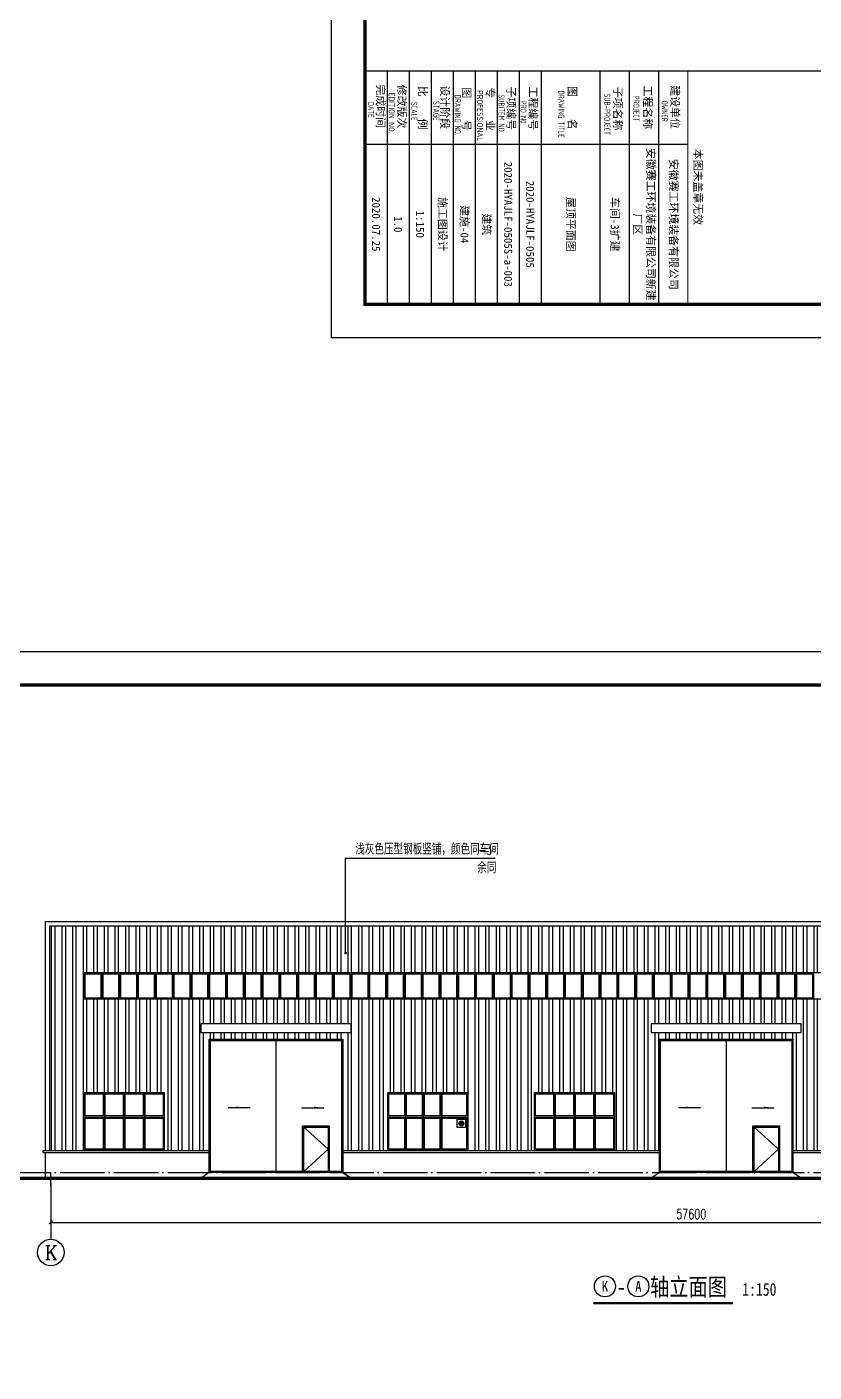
# Model space of a CAD drawing. Extents: x 1840316 to 2045362, y 17308253 to 17931430.
# Drawn here: x 1968661 to 2004061, y 17456111 to 17516621 of the extents above; entities that cross this region are included whole.
import ezdxf
from ezdxf.enums import TextEntityAlignment as Align

# ---------------------------------------------------------------- set-up
doc = ezdxf.new("R2010")
doc.units = 0
doc.header["$LTSCALE"] = 1000
doc.header["$MEASUREMENT"] = 0
doc.linetypes.add('DOTE', pattern=[2.42, 2, -0.2, 0.02, -0.2])
doc.layers.get('Defpoints').update_dxf_attribs({"color": 250})
for name, color, linetype in [('0 - 立面线', 7, 'Continuous'), ('AXIS_TEXT', 7, 'Continuous'), ('AXIS_外部', 171, 'Continuous'), ('DIM_LEAD', 145, 'Continuous'), ('DIM_SYMB', 165, 'Continuous'), ('DOTE', 1, 'DOTE'), ('PUB_TEXT', 7, 'Continuous'), ('PUB_TITLE', 4, 'Continuous'), ('PUB_WALL', 9, 'Continuous'), ('TK', 4, 'Continuous'), ('WINDOW', 140, 'Continuous'), ('校对', 1, 'Continuous')]:
    doc.layers.add(name, color=color, linetype=linetype)
doc.styles.add('_TCH_AXIS', font='COMPLEX', dxfattribs={"bigfont": 'GBCBIG'})
doc.styles.add('_TCH_DIM', font='SIMPLEX', dxfattribs={"bigfont": 'GBCBIG'})
doc.styles.add('_TCH_DIM_T3', font='SIMPLEX', dxfattribs={"width": 0.705882, "bigfont": 'GBCBIG'})
doc.styles.add('COMPLEX', font='COMPLEX')
doc.styles.add('TSSD_REIN', font='tssdeng.shx', dxfattribs={"width": 0.7, "bigfont": 'tssdchn.shx'})
doc.styles.add('YAYA', font='', dxfattribs={"width": 0.8, "height": 1})
doc.styles.add('图签宋体', font='', dxfattribs={"height": 300})
doc.styles.get('YAYA').set_extended_font_data('SimSun')
doc.styles.get('图签宋体').set_extended_font_data('NSimSun')
doc.dimstyles.new('_TCH_ARCH&&150', dxfattribs={"dimtxt": 446.25, "dimasz": 150, "dimexe": 375, "dimexo": 450, "dimgap": 150, "dimtad": 1, "dimdec": 0, "dimzin": 0, "dimdsep": 46, "dimtxsty": '_TCH_DIM_T3', "dimblk": 'ARCHTICK', "dimcen": 0.09, "dimclrt": 7, "dimazin": 2, "dimtfac": 1, "dimtdec": 0, "dimtix": 1, "dimtmove": 2, "dimatfit": 3, "dimfxl": 0, "dimtolj": 1, "dimtzin": 0, "dimarcsym": 0})

# ---------------------------------------------------------------- blocks, each defined once
blk = doc.blocks.new('A$C474D48D3')
h = blk.add_hatch(color=1)
edge = h.paths.add_edge_path()
edge.add_arc((-125, -125), 75, 0, 360)
blk.add_lwpolyline([(-250, 0), (0, 0), (0, -250), (-250, -250)], close=True)
blk.add_circle((-125, -125), 75)
blk = doc.blocks.new('GeYuanFrame_38856651', base_point=(18.76, 4.34))
at = {"layer": 'PUB_TITLE'}
blk.add_lwpolyline([(628.76, 14.34), (628.76, 111.14)], dxfattribs=at)
at = {"layer": 'TK'}
for p, q in [((606.76, 102.34), (676.76, 102.34)), ((606.76, 93.54), (676.76, 93.54)), ((606.76, 84.74), (628.76, 84.74)), ((606.76, 84.74), (676.76, 84.74)), ((606.76, 67.18), (676.76, 67.18)), ((606.76, 67.14), (676.76, 67.14)), ((606.76, 60.58), (676.76, 60.58)), ((606.76, 53.98), (676.76, 53.98)), ((606.76, 47.38), (676.76, 47.38)), ((606.76, 40.78), (676.76, 40.78)), ((606.76, 34.18), (676.76, 34.18)), ((606.76, 27.58), (676.76, 27.58)), ((606.76, 20.98), (676.76, 20.98)), ((606.76, 14.34), (676.76, 14.34))]:
    blk.add_line(p, q, dxfattribs=at)
blk.add_lwpolyline([(18.76, 424.34), (686.76, 424.34), (686.76, 4.34), (18.76, 4.34), (18.76, 424.34)], dxfattribs=at)
at = {"layer": 'TK', "const_width": 1}
blk.add_lwpolyline([(676.76, 414.34), (43.76, 414.34), (43.76, 14.34), (676.76, 14.34)], close=True, dxfattribs=at)
at = {"layer": 'TK'}
for points, const_width in [([(606.76, 414.34), (606.76, 14.34)], 0.4), ([(606.76, 111.14), (676.76, 111.14)], 0.35), ([(606.76, 67.18), (676.76, 67.18)], 0.35)]:
    blk.add_lwpolyline(points, dxfattribs=dict(at, const_width=const_width))
at = {"layer": 'TK', "style": '图签宋体'}
for s, p in [('本图未盖章无效', (630.1, 113.01)), ('建设单位', (611.06, 106.14)), ('工程名称', (611.14, 97.93)), ('子项名称', (611.52, 88.95)), ('图    名', (611.3, 75.3)), ('工程编号', (611.44, 63.58)), ('子项编号', (611.44, 57)), ('专    业', (611.68, 50.69)), ('图    号', (611.69, 43.58)), ('设计阶段', (611.12, 37.12)), ('比    例', (611.26, 30.44)), ('修改版次', (610.91, 24.22)), ('完成时间', (610.79, 17.83))]:
    blk.add_text(s, height=2.4, dxfattribs=at).set_placement(p)
at = {"layer": 'TK', "style": 'TSSD_REIN'}
for s, width, p in [('OWNER', 0.7, (615.65, 103.29)), ('PROJECT', 0.7, (614.19, 94.83)), ('SUB-PROJECT', 0.7, (613.53, 86.11)), ('DRAWING TITLE', 0.7, (612.64, 72.34)), ('PRO N0.', 0.7, (615.68, 60.96)), ('SUBITEM NO.', 0.7, (613.82, 54.39)), ('PROFESSIONAL', 0.8, (612.55, 47.95)), ('DRAWING NO.', 0.7, (613.86, 41.26)), ('STAGE', 0.7, (615.76, 34.84)), ('SCALE', 0.7, (616.05, 28.23)), ('EDITION NO.', 0.8, (613.2, 21.45)), ('DATE', 0.7, (616, 15.26))]:
    blk.add_text(s, height=1.8, dxfattribs=dict(at, width=width)).set_placement(p)
at = {"layer": 'TK', "char_height": 2.4, "width": 48, "attachment_point": 5, "style": '图签宋体'}
for s, insert in [('安徽赛工环境装备有限公司', (652.76, 106.74)), ('安徽赛工环境装备有限公司新建厂区', (652.76, 97.94)), ('车间-3扩建', (652.76, 89.14)), ('屋顶平面图', (652.76, 75.94)), ('2020-HYAJLF-0505', (652.76, 63.88)), ('2020-HYAJLF-0505S-a-003', (652.76, 57.28)), ('建筑', (652.76, 50.68)), ('建施-04', (652.76, 44.08)), ('施工图设计', (652.76, 37.48)), ('1:150', (652.76, 30.88)), ('1.0', (652.76, 24.28)), ('2020.07.25', (652.76, 17.69))]:
    blk.add_mtext(s, dxfattribs=dict(at, insert=insert))
blk = doc.blocks.new('GeYuanFrame_25317871', base_point=(18.76, 4.34))
at = {"layer": 'TK'}
blk.add_line((43.76, 414.34), (602.76, 414.34), dxfattribs=at)
blk.add_lwpolyline([(18.76, 424.34), (612.76, 424.34), (612.76, 4.34), (18.76, 4.34), (18.76, 424.34)], dxfattribs=at)
at = {"layer": 'TK', "const_width": 1}
blk.add_lwpolyline([(602.76, 414.34), (43.76, 414.34), (43.76, 14.34), (602.76, 14.34)], close=True, dxfattribs=at)
blk = doc.blocks.new('_ArchTick')
at = {"color": 0, "linetype": 'ByBlock', "const_width": 0.4}
blk.add_lwpolyline([(-0.5, -0.5), (0.5, 0.5)], dxfattribs=at)
blk = doc.blocks.new('*D231')
at = {"layer": 'AXIS_外部', "color": 0, "lineweight": -2}
for p, q in [((1969736, 17464483), (1969736, 17462469)), ((2027336, 17464483), (2027336, 17462469)), ((1969736, 17462844), (2027336, 17462844))]:
    blk.add_line(p, q, dxfattribs=at)
at = {"layer": 'Defpoints', "color": 0}
for p in [(1969736, 17464933), (2027336, 17464933), (2027336, 17462844)]:
    blk.add_point(p, dxfattribs=at)
at = {"layer": 'AXIS_外部', "color": 0, "lineweight": -2, "xscale": 150, "yscale": 150, "zscale": 150, "rotation": 180}
blk.add_blockref('_ArchTick', (1969736, 17462844), dxfattribs=at)
at = {"layer": 'AXIS_外部', "color": 0, "lineweight": -2, "xscale": 150, "yscale": 150, "zscale": 150}
blk.add_blockref('_ArchTick', (2027336, 17462844), dxfattribs=at)
at = {"layer": 'AXIS_外部', "color": 7, "insert": (1998536, 17463217), "char_height": 446.2, "attachment_point": 5, "style": '_TCH_DIM_T3'}
blk.add_mtext('\\A1;57600', dxfattribs=at)
blk = doc.blocks.new('_AXISO')
blk.add_circle((0, 0), 0.5)
at = {"layer": 'AXIS_TEXT', "style": 'COMPLEX', "width": 1.041667}
blk.add_attdef('A', text='', height=0.56, dxfattribs=at).set_placement((-0.25, -0.28), (0.25, -0.28), align=Align.FIT)

msp = doc.modelspace()

# ---------------------------------------------------------------- hatches: boundary and pattern name
at = {"layer": 'WINDOW'}
for points in [[(1977708.2, 17467995.5), (1978158.2, 17467995.5), (1978158.2, 17468055.5)], [(1982014.4, 17467995.5), (1981564.4, 17467995.5), (1981564.4, 17468055.5)], [(1997958.2, 17467995.5), (1998408.2, 17467995.5), (1998408.2, 17468055.5)], [(2002264.4, 17467995.5), (2001814.4, 17467995.5), (2001814.4, 17468055.5)]]:
    msp.add_hatch(color=256, dxfattribs=at).paths.add_polyline_path(points)
at = {"layer": '校对'}
h = msp.add_hatch(dxfattribs=at)
h.set_pattern_fill('ANSI32', color=251, scale=100, angle=45, style=0)
h.set_pattern_definition([(90, (0, 0), (-476.25, 3e-14), []), (90, (158.75, 158.75), (-476.25, 3e-14), [])])
h.paths.add_polyline_path([(2017361.3, 17471083.5), (2023361.3, 17471083.5), (2024636.3, 17471083.5), (2025086.3, 17470633.5), (2024186.3, 17470633.5), (2024636.3, 17471083.5), (2023361.3, 17471083.5), (2023361.3, 17466083.5), (2024636.3, 17466083.5), (2024636.3, 17468683.5), (2026136.3, 17468683.5), (2026136.3, 17466083.5), (2027889.5, 17466083.5), (2027889.5, 17470449.8), (2028249.7, 17470807.1), (2027567.1, 17470546.3), (2027888.4, 17470907.4), (2027888.4, 17476183.5), (1969696.3, 17476183.5), (1969696.3, 17466083.5), (1971236.3, 17466083.5), (1971236.3, 17468683.5), (1974836.3, 17468683.5), (1974836.3, 17466083.5), (1976861.3, 17466083.5), (1976861.3, 17471083.5), (1982861.3, 17471083.5), (1982861.3, 17466083.5), (1984886.3, 17466083.5), (1984886.3, 17468683.5), (1988486.3, 17468683.5), (1988486.3, 17466083.5), (1991486.3, 17466083.5), (1991486.3, 17468683.5), (1995086.3, 17468683.5), (1995086.3, 17466083.5), (1997111.3, 17466083.5), (1997111.3, 17471083.5), (2003111.3, 17471083.5), (2003111.3, 17466083.5), (2005136.3, 17466083.5), (2005136.3, 17468683.5), (2008736.3, 17468683.5), (2008736.3, 17466083.5), (2011931.3, 17466083.5), (2011931.3, 17468683.5), (2015531.3, 17468683.5), (2015531.3, 17466083.5), (2017361.3, 17466083.5)])
h.paths.add_polyline_path([(2017061.3, 17471383.5), (2017061.3, 17471783.5), (2023661.3, 17471783.5), (2023661.3, 17471383.5), (2024636.3, 17471383.5), (2024186.3, 17471833.5), (2025086.3, 17471833.5), (2024636.3, 17471383.5), (2022536.3, 17471383.5)], flags=16)
h.paths.add_polyline_path([(1971236.3, 17472883.5), (1971236.3, 17474083.5), (2026136.3, 17474083.5), (2026136.3, 17472883.5)], flags=16)
h.paths.add_polyline_path([(2003486.3, 17471383.5), (1996736.3, 17471383.5), (1996736.3, 17471783.5), (2003486.3, 17471783.5)], flags=16)
h.paths.add_polyline_path([(1983236.3, 17471383.5), (1976486.3, 17471383.5), (1976486.3, 17471783.5), (1983236.3, 17471783.5)], flags=16)
h.paths.add_polyline_path([(1982992.9, 17474927.3, -1), (1982992.9, 17474987.3, -1)], flags=16)
h.paths.add_polyline_path([(2025117.2, 17471879.4), (2026600.3, 17471879.4), (2026600.3, 17472548.8), (2025117.2, 17472548.8)], flags=24)
h.paths.add_polyline_path([(2025117.2, 17469839.4), (2026600.3, 17469839.4), (2026600.3, 17470508.8), (2025117.2, 17470508.8)], flags=24)

# ---------------------------------------------------------------- linework, layer by layer
msp.add_lwpolyline([(1982861.3, 17465983.5), (1982861.3, 17465083.5), (1983161.3, 17464883.5), (1996811.3, 17464883.5)])
at = {"layer": '0 - 立面线'}
for p, q in [((1969496.3, 17466083.5), (1969496.3, 17476383.5)), ((1969496.3, 17476383.5), (2027888.4, 17476383.5)), ((1969696.3, 17466083.5), (1969696.3, 17476183.5)), ((1969696.3, 17476183.5), (2027888.4, 17476183.5)), ((1972036.3, 17474083.5), (1972036.3, 17472883.5)), ((1972836.3, 17474083.5), (1972836.3, 17472883.5)), ((1973636.3, 17474083.5), (1973636.3, 17472883.5)), ((1974436.3, 17474083.5), (1974436.3, 17472883.5)), ((1975236.3, 17474083.5), (1975236.3, 17472883.5)), ((1976036.3, 17474083.5), (1976036.3, 17472883.5)), ((1976836.3, 17474083.5), (1976836.3, 17472883.5)), ((1977636.3, 17474083.5), (1977636.3, 17472883.5)), ((1978436.3, 17474083.5), (1978436.3, 17472883.5)), ((1979236.3, 17474083.5), (1979236.3, 17472883.5)), ((1980036.3, 17474083.5), (1980036.3, 17472883.5)), ((1980836.3, 17474083.5), (1980836.3, 17472883.5)), ((1981636.3, 17474083.5), (1981636.3, 17472883.5)), ((1982436.3, 17474083.5), (1982436.3, 17472883.5)), ((1983236.3, 17474083.5), (1983236.3, 17472883.5)), ((1984036.3, 17474083.5), (1984036.3, 17472883.5)), ((1984836.3, 17474083.5), (1984836.3, 17472883.5)), ((1985636.3, 17474083.5), (1985636.3, 17472883.5)), ((1986436.3, 17474083.5), (1986436.3, 17472883.5)), ((1987236.3, 17474083.5), (1987236.3, 17472883.5)), ((1988036.3, 17474083.5), (1988036.3, 17472883.5)), ((1988836.3, 17474083.5), (1988836.3, 17472883.5)), ((1989636.3, 17474083.5), (1989636.3, 17472883.5)), ((1990436.3, 17474083.5), (1990436.3, 17472883.5)), ((1991236.3, 17474083.5), (1991236.3, 17472883.5)), ((1992036.3, 17474083.5), (1992036.3, 17472883.5)), ((1992836.3, 17474083.5), (1992836.3, 17472883.5)), ((1993636.3, 17474083.5), (1993636.3, 17472883.5)), ((1994436.3, 17474083.5), (1994436.3, 17472883.5)), ((1995236.3, 17474083.5), (1995236.3, 17472883.5)), ((1996036.3, 17474083.5), (1996036.3, 17472883.5)), ((1996836.3, 17474083.5), (1996836.3, 17472883.5)), ((1997636.3, 17474083.5), (1997636.3, 17472883.5)), ((1998436.3, 17474083.5), (1998436.3, 17472883.5)), ((1999236.3, 17474083.5), (1999236.3, 17472883.5)), ((2000036.3, 17474083.5), (2000036.3, 17472883.5)), ((2000836.3, 17474083.5), (2000836.3, 17472883.5)), ((2001636.3, 17474083.5), (2001636.3, 17472883.5)), ((2002436.3, 17474083.5), (2002436.3, 17472883.5)), ((2003236.3, 17474083.5), (2003236.3, 17472883.5)), ((2004036.3, 17474083.5), (2004036.3, 17472883.5)), ((1979861.3, 17471033.5), (1979861.3, 17465133.5)), ((2000111.3, 17471033.5), (2000111.3, 17465133.5)), ((1972136.3, 17468683.5), (1972136.3, 17466083.5)), ((1973036.3, 17468683.5), (1973036.3, 17466083.5)), ((1973936.3, 17468683.5), (1973936.3, 17466083.5)), ((1985686.3, 17468683.5), (1985686.3, 17466083.5)), ((1986486.3, 17468683.5), (1986486.3, 17466083.5)), ((1987286.3, 17468683.5), (1987286.3, 17466083.5)), ((1992386.3, 17468683.5), (1992386.3, 17466083.5)), ((1993286.3, 17468683.5), (1993286.3, 17466083.5)), ((1994186.3, 17468683.5), (1994186.3, 17466083.5)), ((1971236.3, 17467583.5), (1974836.3, 17467583.5)), ((1984886.3, 17467583.5), (1988486.3, 17467583.5)), ((1991486.3, 17467583.5), (1995086.3, 17467583.5)), ((1969396.3, 17465983.5), (1969396.3, 17466083.5)), ((1969396.3, 17466083.5), (1976861.3, 17466083.5)), ((1969396.3, 17465983.5), (1976861.3, 17465983.5)), ((1969496.3, 17464883.5), (1969496.3, 17465983.5)), ((1982861.3, 17466083.5), (1997111.3, 17466083.5)), ((1982861.3, 17465983.5), (1997111.3, 17465983.5)), ((2003111.3, 17466083.5), (2017361.3, 17466083.5)), ((2003111.3, 17465983.5), (2017361.3, 17465983.5)), ((1967736.3, 17464883.5), (2028736.3, 17464883.5)), ((1967736.3, 17464783.5), (2028736.3, 17464783.5))]:
    msp.add_line(p, q, dxfattribs=at)
for points in [[(1971236.3, 17474083.5), (2026136.3, 17474083.5), (2026136.3, 17472883.5), (1971236.3, 17472883.5)], [(1976486.3, 17471783.5), (1976486.3, 17471383.5), (1983236.3, 17471383.5), (1983236.3, 17471783.5)], [(1996736.3, 17471783.5), (1996736.3, 17471383.5), (2003486.3, 17471383.5), (2003486.3, 17471783.5)], [(1976861.3, 17471083.5), (1982861.3, 17471083.5), (1982861.3, 17465083.5), (1976861.3, 17465083.5)], [(1997111.3, 17471083.5), (2003111.3, 17471083.5), (2003111.3, 17465083.5), (1997111.3, 17465083.5)], [(1971236.3, 17468683.5), (1974836.3, 17468683.5), (1974836.3, 17466083.5), (1971236.3, 17466083.5)], [(1984886.3, 17468683.5), (1988486.3, 17468683.5), (1988486.3, 17466083.5), (1984886.3, 17466083.5)], [(1991486.3, 17468683.5), (1995086.3, 17468683.5), (1995086.3, 17466083.5), (1991486.3, 17466083.5)], [(1981061.3, 17467183.5), (1982261.3, 17467183.5), (1982261.3, 17465083.5), (1981061.3, 17465083.5)], [(2001311.3, 17467183.5), (2002511.3, 17467183.5), (2002511.3, 17465083.5), (2001311.3, 17465083.5)], [(1982861.3, 17465083.5), (1976861.3, 17465083.5), (1976561.3, 17464883.5), (1983161.3, 17464883.5)], [(2003111.3, 17465083.5), (1997111.3, 17465083.5), (1996811.3, 17464883.5), (2003411.3, 17464883.5)]]:
    msp.add_lwpolyline(points, close=True, dxfattribs=at)
at = {"layer": '0 - 立面线', "const_width": 100}
msp.add_lwpolyline([(1967736.3, 17464833.5), (2028736.3, 17464833.5)], dxfattribs=at)
at = {"layer": 'AXIS_外部'}
msp.add_line((1969736.3, 17464642.3), (1969736.3, 17462092.3), dxfattribs=at)
at = {"layer": 'DIM_LEAD'}
for p, q in [((1982992.9, 17474957.3), (1982992.9, 17479232)), ((1982992.9, 17474957.3), (1982992.9, 17479232)), ((1982992.9, 17479232), (1989712.8, 17479232))]:
    msp.add_line(p, q, dxfattribs=at)
at = {"layer": 'DIM_LEAD', "const_width": 60}
msp.add_lwpolyline([(1982992.9, 17474927.3, 1), (1982992.9, 17474987.3, 1)], format="xyb", close=True, dxfattribs=at)
msp.add_lwpolyline([(1982992.9, 17474927.3, 1), (1982992.9, 17474987.3, 1)], format="xyb", close=True, dxfattribs=at)
at = {"layer": 'DIM_SYMB', "const_width": 105}
msp.add_lwpolyline([(1994129.5, 17459218.2), (2000409.1, 17459218.2)], dxfattribs=at)
at = {"layer": 'DOTE'}
msp.add_line((1969736.3, 17464483.5), (1969736.3, 17465083.5), dxfattribs=at)
msp.add_lwpolyline([(1967736.3, 17465083.5), (2028736.3, 17465083.5)], dxfattribs=at)
at = {"layer": 'PUB_TEXT'}
for centre in [(1994654.5, 17459967.8), (1996158.2, 17459967.8)]:
    msp.add_circle(centre, 472.5, dxfattribs=at)
at = {"layer": 'PUB_WALL', "color": 2}
msp.add_lwpolyline([(1964269.4, 17464883.5), (2027167.2, 17464883.5)], dxfattribs=at)
at = {"layer": 'WINDOW'}
for points in [[(1971286.3, 17474033.5), (1971986.3, 17474033.5), (1971986.3, 17472933.5), (1971286.3, 17472933.5)], [(1972086.3, 17474033.5), (1972786.3, 17474033.5), (1972786.3, 17472933.5), (1972086.3, 17472933.5)], [(1972886.3, 17474033.5), (1973586.3, 17474033.5), (1973586.3, 17472933.5), (1972886.3, 17472933.5)], [(1973686.3, 17474033.5), (1974386.3, 17474033.5), (1974386.3, 17472933.5), (1973686.3, 17472933.5)], [(1974486.3, 17474033.5), (1975186.3, 17474033.5), (1975186.3, 17472933.5), (1974486.3, 17472933.5)], [(1975286.3, 17474033.5), (1975986.3, 17474033.5), (1975986.3, 17472933.5), (1975286.3, 17472933.5)], [(1976086.3, 17474033.5), (1976786.3, 17474033.5), (1976786.3, 17472933.5), (1976086.3, 17472933.5)], [(1976886.3, 17474033.5), (1977586.3, 17474033.5), (1977586.3, 17472933.5), (1976886.3, 17472933.5)], [(1977686.3, 17474033.5), (1978386.3, 17474033.5), (1978386.3, 17472933.5), (1977686.3, 17472933.5)], [(1978486.3, 17474033.5), (1979186.3, 17474033.5), (1979186.3, 17472933.5), (1978486.3, 17472933.5)], [(1979286.3, 17474033.5), (1979986.3, 17474033.5), (1979986.3, 17472933.5), (1979286.3, 17472933.5)], [(1980086.3, 17474033.5), (1980786.3, 17474033.5), (1980786.3, 17472933.5), (1980086.3, 17472933.5)], [(1980886.3, 17474033.5), (1981586.3, 17474033.5), (1981586.3, 17472933.5), (1980886.3, 17472933.5)], [(1981686.3, 17474033.5), (1982386.3, 17474033.5), (1982386.3, 17472933.5), (1981686.3, 17472933.5)], [(1982486.3, 17474033.5), (1983186.3, 17474033.5), (1983186.3, 17472933.5), (1982486.3, 17472933.5)], [(1983286.3, 17474033.5), (1983986.3, 17474033.5), (1983986.3, 17472933.5), (1983286.3, 17472933.5)], [(1984086.3, 17474033.5), (1984786.3, 17474033.5), (1984786.3, 17472933.5), (1984086.3, 17472933.5)], [(1984886.3, 17474033.5), (1985586.3, 17474033.5), (1985586.3, 17472933.5), (1984886.3, 17472933.5)], [(1985686.3, 17474033.5), (1986386.3, 17474033.5), (1986386.3, 17472933.5), (1985686.3, 17472933.5)], [(1986486.3, 17474033.5), (1987186.3, 17474033.5), (1987186.3, 17472933.5), (1986486.3, 17472933.5)], [(1987286.3, 17474033.5), (1987986.3, 17474033.5), (1987986.3, 17472933.5), (1987286.3, 17472933.5)], [(1988086.3, 17474033.5), (1988786.3, 17474033.5), (1988786.3, 17472933.5), (1988086.3, 17472933.5)], [(1988886.3, 17474033.5), (1989586.3, 17474033.5), (1989586.3, 17472933.5), (1988886.3, 17472933.5)], [(1989686.3, 17474033.5), (1990386.3, 17474033.5), (1990386.3, 17472933.5), (1989686.3, 17472933.5)], [(1990486.3, 17474033.5), (1991186.3, 17474033.5), (1991186.3, 17472933.5), (1990486.3, 17472933.5)], [(1991286.3, 17474033.5), (1991986.3, 17474033.5), (1991986.3, 17472933.5), (1991286.3, 17472933.5)], [(1992086.3, 17474033.5), (1992786.3, 17474033.5), (1992786.3, 17472933.5), (1992086.3, 17472933.5)], [(1992886.3, 17474033.5), (1993586.3, 17474033.5), (1993586.3, 17472933.5), (1992886.3, 17472933.5)], [(1993686.3, 17474033.5), (1994386.3, 17474033.5), (1994386.3, 17472933.5), (1993686.3, 17472933.5)], [(1994486.3, 17474033.5), (1995186.3, 17474033.5), (1995186.3, 17472933.5), (1994486.3, 17472933.5)], [(1995286.3, 17474033.5), (1995986.3, 17474033.5), (1995986.3, 17472933.5), (1995286.3, 17472933.5)], [(1996086.3, 17474033.5), (1996786.3, 17474033.5), (1996786.3, 17472933.5), (1996086.3, 17472933.5)], [(1996886.3, 17474033.5), (1997586.3, 17474033.5), (1997586.3, 17472933.5), (1996886.3, 17472933.5)], [(1997686.3, 17474033.5), (1998386.3, 17474033.5), (1998386.3, 17472933.5), (1997686.3, 17472933.5)], [(1998486.3, 17474033.5), (1999186.3, 17474033.5), (1999186.3, 17472933.5), (1998486.3, 17472933.5)], [(1999286.3, 17474033.5), (1999986.3, 17474033.5), (1999986.3, 17472933.5), (1999286.3, 17472933.5)], [(2000086.3, 17474033.5), (2000786.3, 17474033.5), (2000786.3, 17472933.5), (2000086.3, 17472933.5)], [(2000886.3, 17474033.5), (2001586.3, 17474033.5), (2001586.3, 17472933.5), (2000886.3, 17472933.5)], [(2001686.3, 17474033.5), (2002386.3, 17474033.5), (2002386.3, 17472933.5), (2001686.3, 17472933.5)], [(2002486.3, 17474033.5), (2003186.3, 17474033.5), (2003186.3, 17472933.5), (2002486.3, 17472933.5)], [(2003286.3, 17474033.5), (2003986.3, 17474033.5), (2003986.3, 17472933.5), (2003286.3, 17472933.5)], [(1972086.3, 17467633.5), (1971286.3, 17467633.5), (1971286.3, 17468633.5), (1972086.3, 17468633.5)], [(1972986.3, 17467633.5), (1972186.3, 17467633.5), (1972186.3, 17468633.5), (1972986.3, 17468633.5)], [(1973886.3, 17467633.5), (1973086.3, 17467633.5), (1973086.3, 17468633.5), (1973886.3, 17468633.5)], [(1974786.3, 17467633.5), (1973986.3, 17467633.5), (1973986.3, 17468633.5), (1974786.3, 17468633.5)], [(1985636.3, 17467633.5), (1984936.3, 17467633.5), (1984936.3, 17468633.5), (1985636.3, 17468633.5)], [(1986436.3, 17467633.5), (1985736.3, 17467633.5), (1985736.3, 17468633.5), (1986436.3, 17468633.5)], [(1987236.3, 17467633.5), (1986536.3, 17467633.5), (1986536.3, 17468633.5), (1987236.3, 17468633.5)], [(1988436.3, 17467633.5), (1987336.3, 17467633.5), (1987336.3, 17468633.5), (1988436.3, 17468633.5)], [(1992336.3, 17467633.5), (1991536.3, 17467633.5), (1991536.3, 17468633.5), (1992336.3, 17468633.5)], [(1993236.3, 17467633.5), (1992436.3, 17467633.5), (1992436.3, 17468633.5), (1993236.3, 17468633.5)], [(1994136.3, 17467633.5), (1993336.3, 17467633.5), (1993336.3, 17468633.5), (1994136.3, 17468633.5)], [(1995036.3, 17467633.5), (1994236.3, 17467633.5), (1994236.3, 17468633.5), (1995036.3, 17468633.5)], [(1971286.3, 17467533.5), (1972086.3, 17467533.5), (1972086.3, 17466133.5), (1971286.3, 17466133.5)], [(1972186.3, 17467533.5), (1972986.3, 17467533.5), (1972986.3, 17466133.5), (1972186.3, 17466133.5)], [(1973086.3, 17467533.5), (1973886.3, 17467533.5), (1973886.3, 17466133.5), (1973086.3, 17466133.5)], [(1973986.3, 17467533.5), (1974786.3, 17467533.5), (1974786.3, 17466133.5), (1973986.3, 17466133.5)], [(1984936.3, 17467533.5), (1985636.3, 17467533.5), (1985636.3, 17466133.5), (1984936.3, 17466133.5)], [(1985736.3, 17467533.5), (1986436.3, 17467533.5), (1986436.3, 17466133.5), (1985736.3, 17466133.5)], [(1986535.8, 17467533.5), (1987236.3, 17467533.5), (1987236.3, 17466133.5), (1986535.8, 17466133.5)], [(1987336.3, 17467533.5), (1988436.3, 17467533.5), (1988436.3, 17466133.5), (1987336.3, 17466133.5)], [(1991536.3, 17467533.5), (1992336.3, 17467533.5), (1992336.3, 17466133.5), (1991536.3, 17466133.5)], [(1992436.3, 17467533.5), (1993236.3, 17467533.5), (1993236.3, 17466133.5), (1992436.3, 17466133.5)], [(1993336.3, 17467533.5), (1994136.3, 17467533.5), (1994136.3, 17466133.5), (1993336.3, 17466133.5)], [(1994236.3, 17467533.5), (1995036.3, 17467533.5), (1995036.3, 17466133.5), (1994236.3, 17466133.5)], [(1981111.3, 17467133.5), (1982211.3, 17467133.5), (1982211.3, 17465133.5), (1981111.3, 17465133.5)], [(2001361.3, 17467133.5), (2002461.3, 17467133.5), (2002461.3, 17465133.5), (2001361.3, 17465133.5)]]:
    msp.add_lwpolyline(points, close=True, dxfattribs=at)
for points in [[(1981061.3, 17465133.5), (1976911.3, 17465133.5), (1976911.3, 17471033.5), (1982811.3, 17471033.5), (1982811.3, 17465133.5), (1982261.3, 17465133.5)], [(2001311.3, 17465133.5), (1997161.3, 17465133.5), (1997161.3, 17471033.5), (2003061.3, 17471033.5), (2003061.3, 17465133.5), (2002511.3, 17465133.5)], [(1978708.2, 17467995.5), (1977708.2, 17467995.5)], [(1981014.4, 17467995.5), (1982014.4, 17467995.5)], [(1998958.2, 17467995.5), (1997958.2, 17467995.5)], [(2001264.4, 17467995.5), (2002264.4, 17467995.5)], [(1981111.3, 17467133.5), (1982211.3, 17466133.5), (1981111.3, 17465133.5)], [(2001361.3, 17467133.5), (2002461.3, 17466133.5), (2001361.3, 17465133.5)]]:
    msp.add_lwpolyline(points, dxfattribs=at)

# ---------------------------------------------------------------- block references
at = {"xscale": 150, "yscale": 150, "zscale": 150, "rotation": 270}
msp.add_blockref('GeYuanFrame_38856651', (1982361.6, 17602842), dxfattribs=at)
for name, p, xscale, yscale, zscale in [('GeYuanFrame_25317871', (1956261.6, 17425520), 150, 150, 150), ('A$C474D48D3', (1988386.3, 17467483.5), 1.5, 1.5, 1.5)]:
    msp.add_blockref(name, p, dxfattribs=dict(xscale=xscale, yscale=yscale, zscale=zscale))
at = {"layer": 'AXIS_外部'}
ref = msp.add_blockref('_AXISO', (1969736.3, 17461492.3), dxfattribs=dict(at, xscale=1200, yscale=1200, zscale=1200))
ref.add_attrib('A', 'K', dxfattribs={"layer": 'AXIS_TEXT', "height": 622.9, "style": '_TCH_AXIS'}).set_placement((1969454.5, 17461180.9), (1970018.1, 17461180.9), align=Align.FIT)

# ---------------------------------------------------------------- texts
at = {"layer": 'PUB_TEXT', "style": '_TCH_DIM'}
for s, height, p in [('浅灰色压型钢板竖铺，颜色同车间', 506.383, (1983426.1, 17479389.5)), ('余同', 506.38, (1988913, 17478549.5))]:
    msp.add_text(s, height=height, dxfattribs=at).set_placement(p)
at = {"layer": 'PUB_TEXT'}
for s, height, style, width, p in [('-3', 446.25, '_TCH_DIM', 0.705882, (1988955.3, 17479389.5)), ('轴立面图', 793.04, 'YAYA', 0.8, (1996683.2, 17459547.8)), ('-', 793, 'YAYA', 0.8, (1995179.5, 17459547.8)), ('1:150', 566.46, 'YAYA', 0.8, (2000829.1, 17459547.8))]:
    msp.add_text(s, height=height, dxfattribs=dict(at, style=style, width=width)).set_placement(p)
at = {"layer": 'PUB_TEXT', "style": 'YAYA'}
for s, height, width, p, p2 in [('K', 486.4, 1.046784, (1994508.9, 17459724.6), (1994800.2, 17459724.6)), ('A', 489.4, 1.022857, (1996015, 17459723.1), (1996301.4, 17459723.1))]:
    msp.add_text(s, height=height, dxfattribs=dict(at, width=width)).set_placement(p, p2, align=Align.FIT)

# ---------------------------------------------------------------- dimensions: what is measured, and where the dimension line sits
at = {"layer": 'AXIS_外部'}
dim = msp.add_aligned_dim(p1=(1969736.3, 17464933.5), p2=(2027336.3, 17464933.5), distance=-2089.6, dimstyle='_TCH_ARCH&&150', dxfattribs=at)
dim.commit()
dim.dimension.update_dxf_attribs({"geometry": '*D231', "text_midpoint": (1998536.3, 17463217)})

doc.saveas('drawing.dxf')
